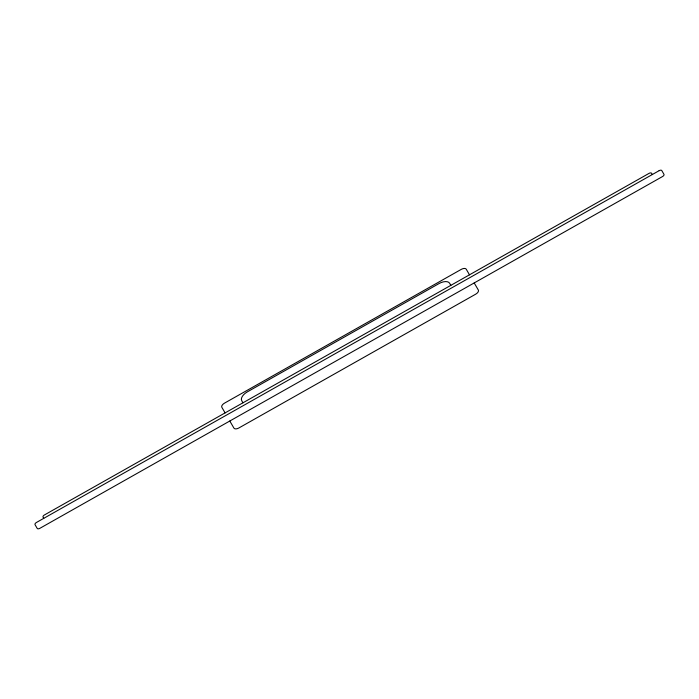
<?xml version="1.0" encoding="UTF-8"?>
<svg xmlns="http://www.w3.org/2000/svg" width="699" height="699" viewBox="0 0 699 699"><rect width="100%" height="100%" fill="white"/><g stroke="black" fill="none" stroke-linecap="round" stroke-linejoin="round"><path stroke-width="1.05" d="M652.316 174.523L651.608 173.308A2.272 1.206 -29.2 0 0 649.03 173.387L44.43 514.962A2.272 1.206 -29.2 0 0 43.05 517.12L43.757 518.343M469.492 274.821L466.233 269.211A4.343 2.298 -29.2 0 0 461.296 269.36L224.466 403.166A4.343 2.298 -29.2 0 0 221.836 407.29L225.095 412.891M474.202 282.938L478.334 290.041A4.343 2.298 -29.2 0 1 475.704 294.174L238.875 427.971A4.343 2.298 -29.2 0 1 233.938 428.12L229.805 421.016M450.846 285.349L449.623 283.252A9.314 4.937 -29.2 0 0 439.033 283.567L247.367 391.851A9.314 4.937 -29.2 0 0 241.732 400.702L242.955 402.807M659.148 170.67L36.453 522.468A2.333 1.232 -29.2 0 0 35.046 524.687L37.204 528.409A2.333 1.232 -29.2 0 0 39.852 528.33L662.547 176.532A2.333 1.232 -29.2 0 0 663.954 174.313L661.796 170.591A2.333 1.232 -29.2 0 0 659.148 170.67"/></g></svg>
